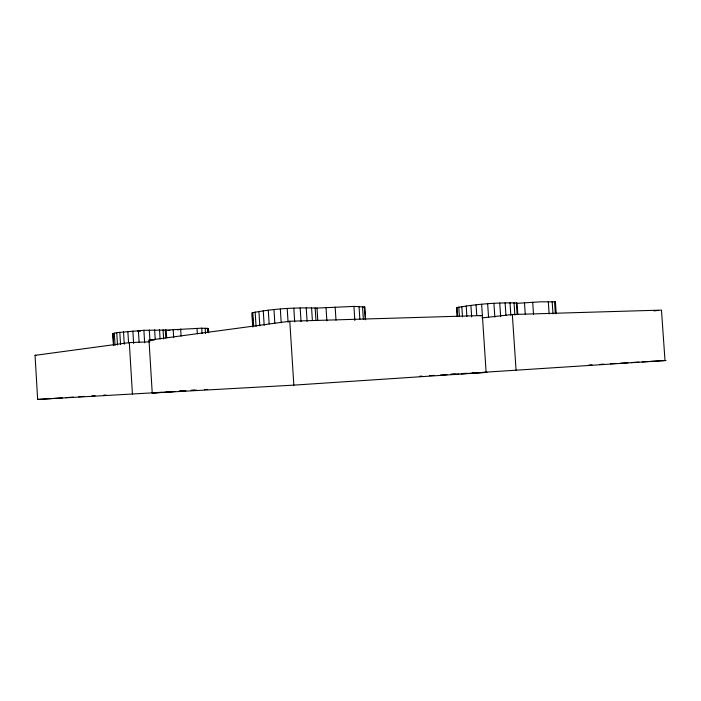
<?xml version="1.0" encoding="UTF-8"?>
<svg xmlns="http://www.w3.org/2000/svg" width="701" height="701" viewBox="0 0 701 701"><rect width="100%" height="100%" fill="white"/><g stroke="black" fill="none" stroke-linecap="round" stroke-linejoin="round"><path stroke-width="1.05" d="M113.474 345.611L112.747 333.641L116.769 332.642L143.889 330.294L166.198 330.075L201.722 328.191L208.399 328.454L208.434 330.828M457.078 316.405L456.5 307.669C476.294 304.085 496.948 302.42 517.04 303.025L517.811 314.442M554.806 302.192L555.402 301.868L556.217 313.803M363.88 307.397L364.792 307.003L365.624 319.787M364.792 307.003L353.935 306.416L317.001 308.063C295.305 307.467 273.136 308.598 251.834 312.891L252.728 326.99M152.029 392.875L37.652 399.439L35.05 355.346L129.308 342.614L150.005 341.816M481.64 304.339L486.135 372.389L293.842 385.129L152.231 393.033L149.006 340.195L289.785 321.233L482.332 315.529L480.167 315.774M481.973 317.921L512.326 314.512L661.472 310.105L665.004 360.551L482.341 372.38M653.875 310.885L658.213 310.438M168.03 330.548L169.957 330.381M517.101 303.34L540.646 301.816L555.402 301.868M177.327 329.803L179.114 329.689M37.652 399.439L51.611 398.536M53.784 398.396L62.477 397.826M65.736 397.616L73.351 397.125M78.784 396.766L84.216 396.415M91.822 395.925L95.082 395.714M103.783 395.145L105.956 395.005M154.202 392.735L161.826 392.236M166.181 391.955L172.709 391.526M179.237 391.097L183.592 390.816M191.215 390.317L194.475 390.098M152.231 393.033L175.031 391.535M179.386 391.254L185.914 390.825M191.355 390.466L196.797 390.115M204.42 389.616L207.68 389.397M137.703 331.24L140.612 331.065M588.761 365.055L592.03 364.862M599.653 364.415L604.008 364.152M610.545 363.766L615.986 363.451M620.35 363.188L627.973 362.741M631.242 362.548L638.865 362.093M642.134 361.9L665.95 360.498M450.761 374.211L455.115 373.957M461.652 373.58L467.094 373.265M472.544 372.95L479.072 372.564M419.811 376.227L421.984 376.095M429.599 375.657L433.945 375.403M440.473 375.026L446.993 374.649M451.348 374.404L458.953 373.966M461.127 373.835L487.037 372.336M35.05 355.346L35.97 355.311M149.006 340.195L154.404 339.994M112.747 333.641L113.632 333.807M456.5 307.669L457.271 307.862M554.526 301.649L555.35 313.636M552.16 301.561L553.001 313.873M548.287 301.588L549.128 313.943M532.699 302.201L533.54 314.626M524.479 302.744L525.251 314.127M516.365 302.753L517.145 314.232M514.026 302.639L514.876 315.213M512.326 314.512L516.094 370.417M509.995 302.666L510.845 315.284M505.106 302.814L505.964 315.468M499.743 303.069L500.672 316.791M493.925 303.41L494.845 317.141M487.651 303.857L488.571 317.571M476.058 304.847L476.759 315.354M470.906 305.373L471.668 316.896M466.191 305.925L466.884 316.361M461.819 306.512L462.502 316.887M458.752 306.994L459.374 316.291M456.991 307.38L457.604 316.633M364.432 306.661L365.265 319.507M362.513 306.442L363.355 319.358M359.026 306.363L359.858 319.332M353.935 306.416L354.846 320.523M335.157 307.134L335.998 320.243M326.026 307.739L326.868 320.839M317.001 308.063L317.798 320.488M315.143 307.8L315.949 320.287M311.559 307.686L312.366 320.234M306.223 307.739L307.091 321.391M300.168 307.923L301.036 321.61M293.815 308.212L294.692 321.917M289.785 321.233L293.842 385.129M287.2 308.606L288.076 322.311M280.339 309.097L281.206 322.793M273.977 309.632L274.836 323.301M268.281 310.184L269.14 323.818M263.252 310.762L264.181 325.395M258.914 311.358L259.834 325.921M255.146 311.971L256.058 326.464M252.798 312.488L253.683 326.657M252.386 315.345L252.728 320.743M208.399 328.454L208.67 332.747M207.408 328.261L207.671 332.572M205.183 328.173L205.516 333.58M201.722 328.191L202.054 333.615M197.007 328.305L197.349 333.746M180.656 329.014L181.095 336.165M173.165 329.505L173.664 337.68M166.198 330.075L166.663 337.724M165.287 329.838L165.795 338.031M163.07 329.715L163.64 338.977M159.521 329.715L160.091 339.012M154.632 329.829L155.201 339.161M149.304 330.031L149.935 340.423M143.889 330.294L144.651 342.78M138.404 330.627L139.096 342.07M132.866 331.012L133.628 343.49M129.308 342.614L132.436 394.155M127.862 331.415L128.555 342.842M123.507 331.827L124.261 344.252M119.81 332.23L120.554 344.629M116.769 332.642L117.514 344.988M114.298 333.054L115.043 345.348M112.966 333.387L113.693 345.409"/></g></svg>
